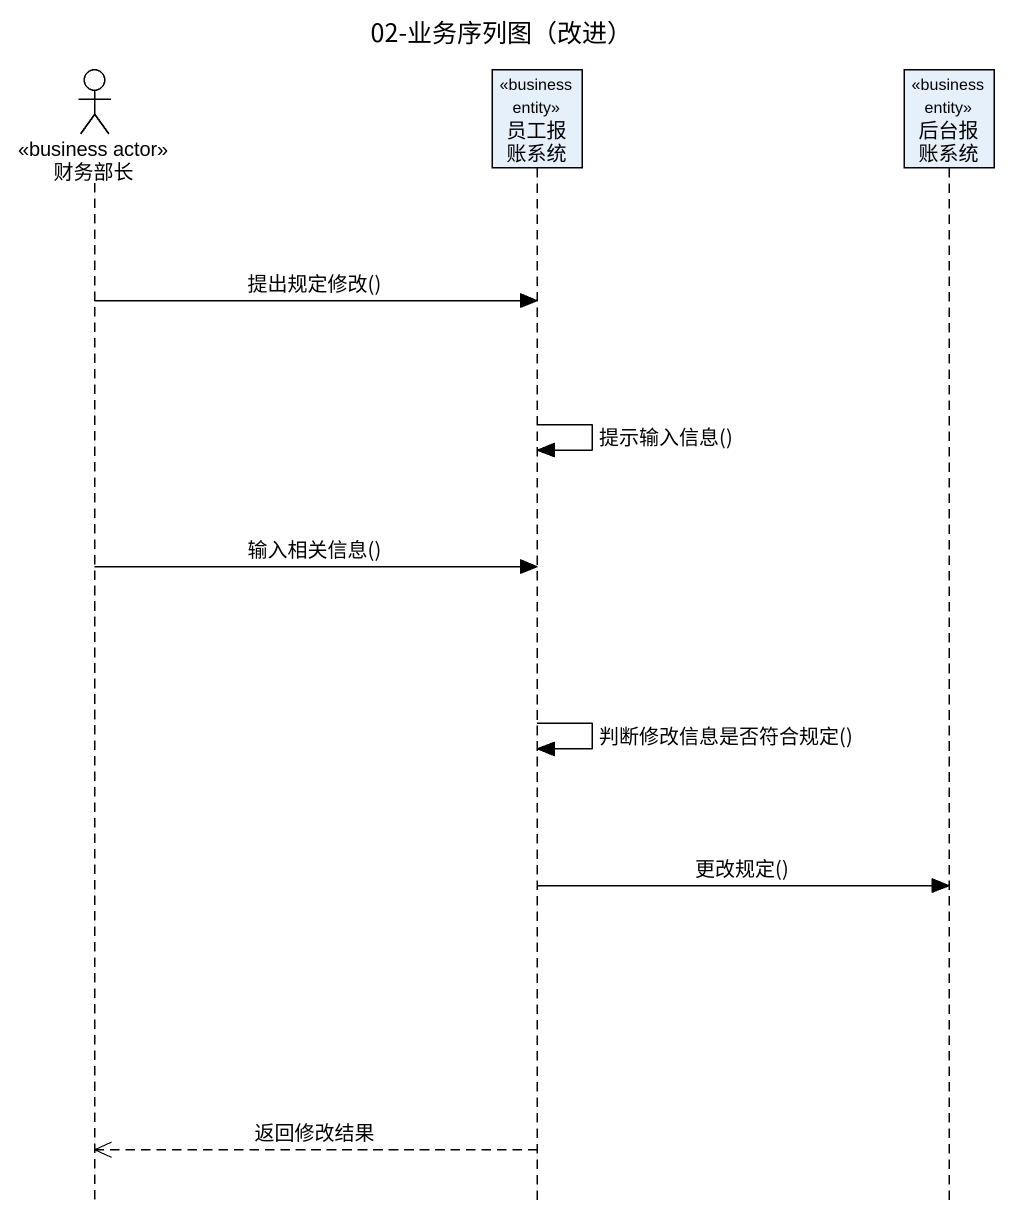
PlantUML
@startuml
title 02-业务序列图（改进）
hide footbox
actor 财务部长 <<business actor>>
participant 员工报账系统 <<business entity>>
participant 后台报账系统 <<business entity>>

财务部长 -> 员工报账系统 : 提出规定修改()
员工报账系统 -> 员工报账系统 : 提示输入信息()
财务部长 -> 员工报账系统 : 输入相关信息()
员工报账系统 -> 员工报账系统 : 判断修改信息是否符合规定()
员工报账系统 -> 后台报账系统 : 更改规定()
员工报账系统 -->> 财务部长 : 返回修改结果
@enduml
